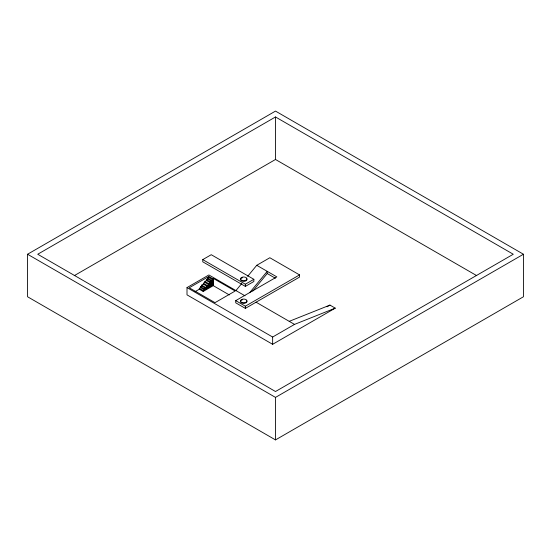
<?xml version="1.0" encoding="UTF-8"?>
<svg xmlns="http://www.w3.org/2000/svg" width="551" height="551" viewBox="0 0 551 551"><rect width="100%" height="100%" fill="white"/><g stroke="black" fill="none" stroke-linecap="round" stroke-linejoin="round"><path stroke-width="0.83" d="M235.945 290.577L241.813 283.448M247.681 276.32L256.752 265.3L269.838 257.744L299.551 274.901L299.551 277.091L245.36 308.381L235.732 302.823L235.732 300.632L276.843 276.898L256.752 265.3M249.61 292.733L267.214 271.34L267.214 273.53L252.813 291.031M27.55 254.245L275.5 111.095L523.45 254.245L523.45 296.755L275.5 439.905L27.55 296.755L27.55 254.245L275.5 397.402L523.45 254.245M275.5 116.97L37.73 254.245L275.5 391.52L513.27 254.245L275.5 116.97L275.5 159.48L74.247 275.665M202.754 259.617L211.253 254.707L253.859 279.309L253.859 281.499L245.36 286.403L202.754 261.808L202.754 259.617L245.36 284.213L253.859 279.309M289.22 321.336L329.953 305.089L335.256 308.147L272.642 344.299L187.003 294.854L187.003 287.594L208.884 274.956L245.016 295.818M208.822 276.478L189.241 287.78L215.014 302.664L235.16 291.031L213.271 278.393L212.707 278.723L208.822 276.478L208.822 277.387L212.707 279.626L212.707 278.723M207.617 278.076L211.508 280.321L211.508 281.23L207.617 278.985L207.617 278.076L208.822 277.387M206.453 279.66L210.337 281.905L210.337 282.815L206.453 280.569L206.453 279.66L207.617 278.985M213.271 281.12L208.76 283.724L208.76 284.633L204.876 282.387L204.876 281.478L206.453 280.569M213.271 282.029L207.245 285.508L207.245 286.417L203.36 284.171L203.36 283.262L204.876 282.387M213.271 282.938L205.564 287.388L205.564 288.297L201.673 286.052L201.673 285.142L203.36 284.171M213.271 283.841L204.414 288.958L204.414 289.867L200.53 287.622L200.53 286.713L201.673 286.052M211.508 280.321L213.271 279.302M194.992 291.72L199.31 289.227L199.31 288.325L200.53 287.622M210.337 281.905L213.271 280.211M199.31 288.325L203.202 290.57L213.271 284.75M199.31 289.227L203.202 291.472L213.271 285.659L229.319 294.93M235.732 300.632L245.36 306.191L299.551 274.901M187.003 287.594L272.642 337.033L294.523 324.401L335.256 308.147M326.991 306.797L329.953 305.089M275.5 159.48L476.753 275.665M267.214 273.53L275.362 278.234M256.008 302.162L294.523 324.401M204.876 281.478L208.76 283.724M203.36 283.262L207.245 285.508M201.673 285.142L205.564 287.388M200.53 286.713L204.414 288.958M275.5 397.402L275.5 439.905M272.642 337.033L272.642 344.299M245.36 284.213L245.36 286.403M245.36 306.191L245.36 308.381M213.271 278.393L213.271 285.659M203.202 290.57L203.202 291.472M246.256 300.295A3.216 1.86 0 0 1 245.96 302.802A3.216 1.86 0 0 1 241.613 302.843A3.216 1.86 0 0 1 241.152 300.35M241.737 299.999A3.216 1.86 0 0 1 242.454 299.751M246.256 278.317A3.216 1.86 0 0 1 245.96 280.824A3.216 1.86 0 0 1 241.613 280.865A3.216 1.86 0 0 1 241.152 278.372M241.737 278.021A3.216 1.86 0 0 1 242.454 277.773M241.827 302.43A3.216 1.86 0 0 0 246.938 301.142A3.216 1.86 0 0 0 242.454 299.227A3.216 1.86 0 0 0 241.827 302.43M241.827 280.335A3.216 1.86 0 0 0 246.938 279.047A3.216 1.86 0 0 0 242.454 277.139A3.216 1.86 0 0 0 241.827 280.335"/></g></svg>
